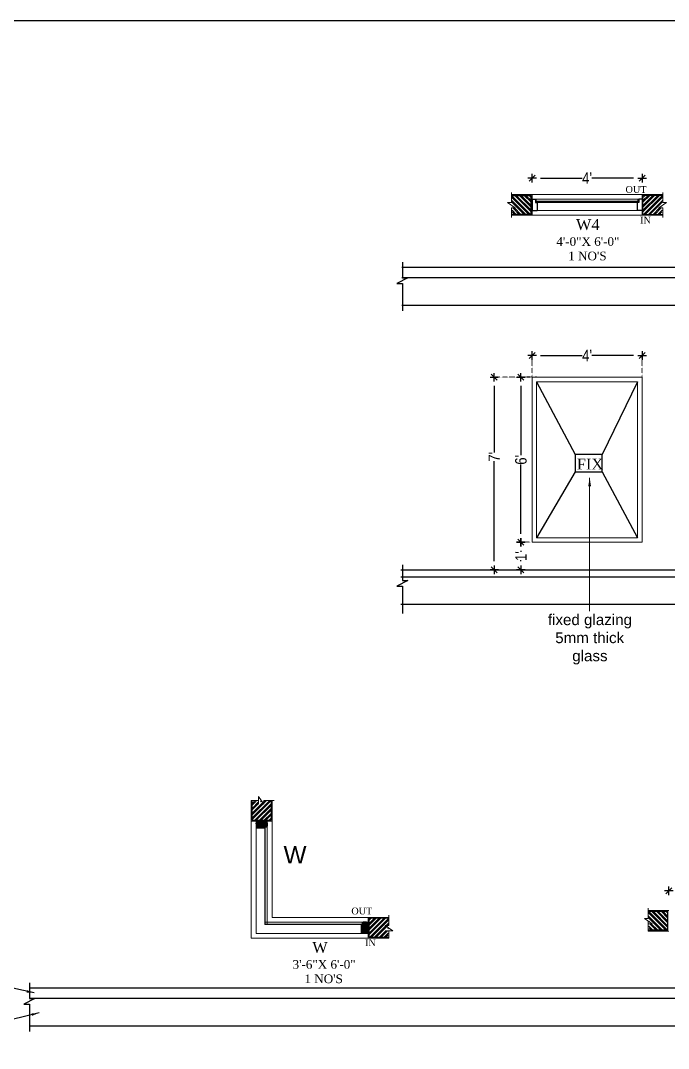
# Model space of a CAD drawing. Extents: x -454308 to 890911, y -14103 to 1343694.
# Drawn here: x 198896.4 to 199179.1, y 660585.9 to 661034.4 of the extents above; entities that cross this region are included whole.
import ezdxf
from ezdxf.lldxf.tags import DXFTag

# ---------------------------------------------------------------- set-up
doc = ezdxf.new("R2010")
doc.units = 0
doc.header["$MEASUREMENT"] = 0
doc.header["$PDMODE"] = 32
doc.linetypes.add('DOT2', pattern=[3.175, 0, -3.175])
for name, color, linetype, lineweight in [('A-Wall', 7, 'Continuous', 30), ('ar-DOOR-WOOD', 44, 'Continuous', 0), ('AR-TEXT', 163, 'Continuous', 9), ('dim.', 84, 'Continuous', 25), ('seal', 8, 'Continuous', 0), ('slab beam layout', 142, 'Continuous', 30), ('Text', 55, 'Continuous', 25), ('wall', 1, 'Continuous', 30), ('wall hatch', 253, 'Continuous', 13), ('windows', 255, 'Continuous', 0)]:
    doc.layers.add(name, color=color, linetype=linetype, lineweight=lineweight)
doc.styles.add('AA_03.50', font='ARIALN.TTF', dxfattribs={"height": 8})
doc.styles.add('AA_05.00', font='ARIALN.TTF', dxfattribs={"height": 5})
doc.styles.add('jag', font='arial.ttf')
doc.styles.get("Standard").update_dxf_attribs({"font": 'stylu.ttf', "height": 7})
tags = doc.linetypes.add('DASHED2', pattern=[0.375, 0.25, -0.125]).pattern_tags.tags
tags[6:7] = [DXFTag(74, 4), DXFTag(75, 0), DXFTag(340, '0'), DXFTag(46, 1.0), DXFTag(50, 0.0), DXFTag(44, 0.0), DXFTag(45, 0.0)]
tags[4:5] = [DXFTag(74, 4), DXFTag(75, 0), DXFTag(340, '0'), DXFTag(46, 1.0), DXFTag(50, 0.0), DXFTag(44, 0.0), DXFTag(45, 0.0)]
doc.dimstyles.new('AA_03.50', dxfattribs={"dimtxt": 9, "dimasz": 3.25, "dimexe": 1.75, "dimexo": 3.375, "dimgap": 0.09, "dimtad": 0, "dimdec": 0, "dimzin": 3, "dimdsep": 46, "dimlunit": 4, "dimtxsty": 'AA_03.50', "dimblk": 'DOTSMALL', "dimcen": 0.09, "dimclre": 7, "dimadec": 0, "dimazin": 0, "dimtfac": 1, "dimtdec": 0, "dimtofl": 0, "dimtmove": 0, "dimatfit": 3, "dimfxl": 1, "dimtolj": 1, "dimtzin": 0, "dimlwd": -1, "dimarcsym": 0})
doc.dimstyles.new('AA_05.00', dxfattribs={"dimtxt": 5, "dimasz": 3.75, "dimexe": 0.18, "dimexo": 0.0625, "dimgap": 0.09, "dimtad": 0, "dimdec": 1, "dimzin": 0, "dimdsep": 46, "dimlunit": 4, "dimtxsty": 'AA_05.00', "dimblk": 'DIM ARROW', "dimcen": 0.09, "dimclrd": 9, "dimclre": 256, "dimadec": 0, "dimazin": 0, "dimtfac": 1, "dimtdec": 1, "dimtofl": 0, "dimtmove": 0, "dimatfit": 3, "dimfxl": 1, "dimtolj": 1, "dimtzin": 0, "dimlwd": -1, "dimarcsym": 0})

# ---------------------------------------------------------------- blocks, each defined once
blk = doc.blocks.new('DIM ARROW')
at = {"color": 3, "ltscale": 0.1}
for p, q in [((-0.5, 0), (0.5, 0)), ((-0.35, -0.35), (0.35, 0.35)), ((0, 0.5), (0, -0.5))]:
    blk.add_line(p, q, dxfattribs=at)
blk = doc.blocks.new('*D306')
at = {"layer": 'DEFPOINTS', "color": 0, "lineweight": 30, "ltscale": 0.1, "transparency": 16777216}
for p in [(199179.27, 660654.66), (199251.26, 660654.66), (199251.26, 660654.66)]:
    blk.add_point(p, dxfattribs=at)
at = {"layer": 'dim.', "linetype": 'DOT2', "lineweight": -2, "ltscale": 0.1, "transparency": 16777216}
for p, q in [((199179.27, 660654.72), (199179.27, 660654.84)), ((199251.26, 660654.72), (199251.26, 660654.84))]:
    blk.add_line(p, q, dxfattribs=at)
at = {"layer": 'dim.', "color": 9, "ltscale": 0.1, "transparency": 16777216}
for p, q in [((199183.02, 660654.66), (199213.28, 660654.66)), ((199247.51, 660654.66), (199217.25, 660654.66))]:
    blk.add_line(p, q, dxfattribs=at)
at = {"layer": 'dim.', "color": 9, "ltscale": 0.1, "transparency": 16777216, "xscale": 3.75, "yscale": 3.75, "zscale": 3.75, "rotation": 180}
blk.add_blockref('DIM ARROW', (199179.27, 660654.66), dxfattribs=at)
at = {"layer": 'dim.', "color": 9, "ltscale": 0.1, "transparency": 16777216, "xscale": 3.75, "yscale": 3.75, "zscale": 3.75}
blk.add_blockref('DIM ARROW', (199251.26, 660654.66), dxfattribs=at)
at = {"layer": 'dim.', "color": 0, "ltscale": 0.1, "transparency": 16777216, "insert": (199215.27, 660654.66), "char_height": 5, "attachment_point": 5, "style": 'AA_05.00'}
blk.add_mtext("\\A1;6'", dxfattribs=at)
blk = doc.blocks.new('*D349')
at = {"layer": 'DEFPOINTS', "color": 0, "lineweight": 30, "ltscale": 0.1, "transparency": 16777216}
for p in [(199103.11, 660878.75), (199119.57, 660878.75), (199103.38, 660794.75)]:
    blk.add_point(p, dxfattribs=at)
at = {"layer": 'dim.', "linetype": 'DOT2', "lineweight": -2, "ltscale": 0.1, "transparency": 16777216}
for p, q in [((199119.51, 660878.75), (199102.93, 660878.75)), ((199103.31, 660794.75), (199102.93, 660794.75))]:
    blk.add_line(p, q, dxfattribs=at)
at = {"layer": 'dim.', "color": 9, "ltscale": 0.1, "transparency": 16777216}
for p, q in [((199103.11, 660875), (199103.11, 660846)), ((199103.11, 660798.5), (199103.11, 660842.09))]:
    blk.add_line(p, q, dxfattribs=at)
at = {"layer": 'dim.', "color": 9, "ltscale": 0.1, "transparency": 16777216, "xscale": 3.75, "yscale": 3.75, "zscale": 3.75}
for p, rotation in [((199103.11, 660878.75), 90), ((199103.11, 660794.75), 270)]:
    blk.add_blockref('DIM ARROW', p, dxfattribs=dict(at, rotation=rotation))
at = {"layer": 'dim.', "color": 0, "ltscale": 0.1, "transparency": 16777216, "insert": (199103.11, 660844.04), "char_height": 5, "attachment_point": 5, "rotation": 90, "style": 'AA_05.00'}
blk.add_mtext("\\A1;7'", dxfattribs=at)
blk = doc.blocks.new('*D350')
at = {"layer": 'DEFPOINTS', "color": 0, "lineweight": 30, "ltscale": 0.1, "transparency": 16777216}
for p in [(199119.57, 660965.7), (199167.57, 660965.7), (199167.57, 660965.7)]:
    blk.add_point(p, dxfattribs=at)
at = {"layer": 'dim.', "linetype": 'DOT2', "lineweight": -2, "ltscale": 0.1, "transparency": 16777216}
for p, q in [((199119.57, 660965.77), (199119.57, 660965.88)), ((199167.57, 660965.77), (199167.57, 660965.88))]:
    blk.add_line(p, q, dxfattribs=at)
at = {"layer": 'dim.', "color": 9, "ltscale": 0.1, "transparency": 16777216}
for p, q in [((199123.32, 660965.7), (199141.51, 660965.7)), ((199163.82, 660965.7), (199145.63, 660965.7))]:
    blk.add_line(p, q, dxfattribs=at)
at = {"layer": 'dim.', "color": 9, "ltscale": 0.1, "transparency": 16777216, "xscale": 3.75, "yscale": 3.75, "zscale": 3.75, "rotation": 180}
blk.add_blockref('DIM ARROW', (199119.57, 660965.7), dxfattribs=at)
at = {"layer": 'dim.', "color": 9, "ltscale": 0.1, "transparency": 16777216, "xscale": 3.75, "yscale": 3.75, "zscale": 3.75}
blk.add_blockref('DIM ARROW', (199167.57, 660965.7), dxfattribs=at)
at = {"layer": 'dim.', "color": 0, "ltscale": 0.1, "transparency": 16777216, "insert": (199143.57, 660965.7), "char_height": 5, "attachment_point": 5, "style": 'AA_05.00'}
blk.add_mtext("\\A1;4'", dxfattribs=at)
blk = doc.blocks.new('*D351')
at = {"layer": 'DEFPOINTS', "color": 0, "lineweight": 30, "ltscale": 0.1, "transparency": 16777216}
for p in [(199114.73, 660806.75), (199114.73, 660806.75), (199112.41, 660794.75)]:
    blk.add_point(p, dxfattribs=at)
at = {"layer": 'dim.', "linetype": 'DOT2', "lineweight": -2, "ltscale": 0.1, "transparency": 16777216}
for p, q in [((199114.67, 660806.75), (199114.55, 660806.75)), ((199112.47, 660794.75), (199114.91, 660794.75))]:
    blk.add_line(p, q, dxfattribs=at)
at = {"layer": 'dim.', "color": 9, "ltscale": 0.1, "transparency": 16777216}
for p, q in [((199114.73, 660803), (199114.73, 660802.54)), ((199114.73, 660798.5), (199114.73, 660798.97))]:
    blk.add_line(p, q, dxfattribs=at)
at = {"layer": 'dim.', "color": 9, "ltscale": 0.1, "transparency": 16777216, "xscale": 3.75, "yscale": 3.75, "zscale": 3.75}
for p, rotation in [((199114.73, 660806.75), 90), ((199114.73, 660794.75), 270)]:
    blk.add_blockref('DIM ARROW', p, dxfattribs=dict(at, rotation=rotation))
at = {"layer": 'dim.', "color": 0, "ltscale": 0.1, "transparency": 16777216, "insert": (199114.73, 660800.75), "char_height": 5, "attachment_point": 5, "rotation": 90, "style": 'AA_05.00'}
blk.add_mtext("\\A1;1'", dxfattribs=at)
blk = doc.blocks.new('*D352')
at = {"layer": 'DEFPOINTS', "color": 0, "lineweight": 30, "ltscale": 0.1, "transparency": 16777216}
for p in [(199114.73, 660878.75), (199121.57, 660878.75), (199119.57, 660806.75)]:
    blk.add_point(p, dxfattribs=at)
at = {"layer": 'dim.', "linetype": 'DOT2', "lineweight": -2, "ltscale": 0.1, "transparency": 16777216}
for p, q in [((199121.51, 660878.75), (199114.55, 660878.75)), ((199119.51, 660806.75), (199114.55, 660806.75))]:
    blk.add_line(p, q, dxfattribs=at)
at = {"layer": 'dim.', "color": 9, "ltscale": 0.1, "transparency": 16777216}
for p, q in [((199114.73, 660875), (199114.73, 660844.74)), ((199114.73, 660810.5), (199114.73, 660840.77))]:
    blk.add_line(p, q, dxfattribs=at)
at = {"layer": 'dim.', "color": 9, "ltscale": 0.1, "transparency": 16777216, "xscale": 3.75, "yscale": 3.75, "zscale": 3.75}
for p, rotation in [((199114.73, 660878.75), 90), ((199114.73, 660806.75), 270)]:
    blk.add_blockref('DIM ARROW', p, dxfattribs=dict(at, rotation=rotation))
at = {"layer": 'dim.', "color": 0, "ltscale": 0.1, "transparency": 16777216, "insert": (199114.73, 660842.75), "char_height": 5, "attachment_point": 5, "rotation": 90, "style": 'AA_05.00'}
blk.add_mtext("\\A1;6'", dxfattribs=at)
blk = doc.blocks.new('*D353')
at = {"layer": 'DEFPOINTS', "color": 0, "lineweight": 30, "ltscale": 0.1, "transparency": 16777216}
for p in [(199167.57, 660888.27), (199119.57, 660878.75), (199167.57, 660878.75)]:
    blk.add_point(p, dxfattribs=at)
at = {"layer": 'dim.', "linetype": 'DOT2', "lineweight": -2, "ltscale": 0.1, "transparency": 16777216}
for p, q in [((199119.57, 660878.82), (199119.57, 660888.45)), ((199167.57, 660878.82), (199167.57, 660888.45))]:
    blk.add_line(p, q, dxfattribs=at)
at = {"layer": 'dim.', "color": 9, "ltscale": 0.1, "transparency": 16777216}
for p, q in [((199123.32, 660888.27), (199141.51, 660888.27)), ((199163.82, 660888.27), (199145.63, 660888.27))]:
    blk.add_line(p, q, dxfattribs=at)
at = {"layer": 'dim.', "color": 9, "ltscale": 0.1, "transparency": 16777216, "xscale": 3.75, "yscale": 3.75, "zscale": 3.75, "rotation": 180}
blk.add_blockref('DIM ARROW', (199119.57, 660888.27), dxfattribs=at)
at = {"layer": 'dim.', "color": 9, "ltscale": 0.1, "transparency": 16777216, "xscale": 3.75, "yscale": 3.75, "zscale": 3.75}
blk.add_blockref('DIM ARROW', (199167.57, 660888.27), dxfattribs=at)
at = {"layer": 'dim.', "color": 0, "ltscale": 0.1, "transparency": 16777216, "insert": (199143.57, 660888.27), "char_height": 5, "attachment_point": 5, "style": 'AA_05.00'}
blk.add_mtext("\\A1;4'", dxfattribs=at)
blk = doc.blocks.new('_DotSmall')
at = {"color": 0, "linetype": 'ByBlock', "const_width": 0.5}
blk.add_lwpolyline([(-0.0625, 0, 1), (0.0625, 0, 1)], format="xyb", close=True, dxfattribs=at)

msp = doc.modelspace()

# ---------------------------------------------------------------- hatches: boundary and pattern name
at = {"layer": 'ar-DOOR-WOOD'}
h = msp.add_hatch(dxfattribs=at)
h.set_pattern_fill('ANSI35', color=256, scale=1.968504, angle=90, style=0)
h.set_pattern_definition([(225, (-465785.7398, 468647.58644), (-0.34798562066, 0.34798562066), []), (225, (-465785.7398, 468647.23845), (-0.34798562066, 0.34798562066), [0.6151574803, -0.12303149606, 0, -0.12303149606])])
h.paths.add_polyline_path([(199004.077, 660682.884), (199004.077, 660685.088), (198999.156, 660685.088), (198999.156, 660682.136), (199002.699, 660682.136), (199002.699, 660682.884)])
h = msp.add_hatch(dxfattribs=at)
h.set_pattern_fill('ANSI35', color=256, scale=1.968504, angle=180, style=0)
h.set_pattern_definition([(225, (7010.64234, -4148.7957), (0.34798562066, -0.34798562066), []), (225, (7010.29436, -4148.7957), (0.34798562066, -0.34798562066), [0.6151574803, -0.12303149606, 0, -0.12303149606])])
h.paths.add_polyline_path([(199045.94, 660641.021), (199048.144, 660641.021), (199048.144, 660636.1), (199045.192, 660636.1), (199045.192, 660639.643), (199045.94, 660639.643)])
at = {"layer": 'wall hatch'}
h = msp.add_hatch(dxfattribs=at)
h.set_pattern_fill('ANSI32', color=256, scale=3.937008, style=0)
h.set_pattern_definition([(135, (423989.5396, 665140.0654), (1.043956862, 1.043956862), []), (135, (423988.8436, 665140.0654), (1.043956862, 1.043956862), [])])
h.paths.add_polyline_path([(199112.255, 660952.694), (199110.803, 660953.692), (199110.647, 660958.138), (199119.178, 660958.138), (199119.178, 660949.87), (199110.937, 660949.87), (199110.838, 660952.694), (199111.36, 660952.694)])
h = msp.add_hatch(dxfattribs=at)
h.set_pattern_fill('ANSI32', color=256, scale=3.937008, style=0)
h.set_pattern_definition([(45, (-25702.3993, 665140.0654), (-1.043956862, 1.043956862), []), (45, (-25701.7034, 665140.0654), (-1.043956862, 1.043956862), [])])
h.paths.add_polyline_path([(199174.885, 660952.694), (199176.337, 660953.692), (199176.494, 660958.138), (199167.962, 660958.138), (199167.962, 660949.87), (199176.203, 660949.87), (199176.302, 660952.694), (199175.78, 660952.694)])
h = msp.add_hatch(dxfattribs=at)
h.set_pattern_fill('ANSI32', color=256, scale=3.937008, angle=-90, style=0)
h.set_pattern_definition([(45, (203187.6784, 435815.1208), (1.043956862, -1.043956862), []), (45, (203187.6784, 435815.8168), (1.043956862, -1.043956862), [])])
h.paths.add_polyline_path([(199000.307, 660692.406), (199001.305, 660693.858), (199005.751, 660694.014), (199005.751, 660685.482), (198997.483, 660685.482), (198997.483, 660693.723), (199000.307, 660693.823), (199000.307, 660693.3)])
h = msp.add_hatch(dxfattribs=at)
h.set_pattern_fill('ANSI32', color=256, scale=3.937008, style=0)
h.set_pattern_definition([(135, (424049.2351, 664827.6745), (1.043956862, 1.043956862), []), (135, (424048.5391, 664827.6745), (1.043956862, 1.043956862), [])])
h.paths.add_polyline_path([(199171.95, 660640.303), (199170.498, 660641.301), (199170.342, 660645.747), (199178.874, 660645.747), (199178.874, 660637.479), (199170.633, 660637.479), (199170.533, 660640.303), (199171.056, 660640.303)])
h = msp.add_hatch(dxfattribs=at)
h.set_pattern_fill('ANSI32', color=256, scale=3.937008, style=0)
h.set_pattern_definition([(45, (-25821.8233, 664824.6225), (-1.043956862, 1.043956862), []), (45, (-25821.1273, 664824.6225), (-1.043956862, 1.043956862), [])])
h.paths.add_polyline_path([(199055.461, 660637.251), (199056.913, 660638.249), (199057.07, 660642.695), (199048.538, 660642.695), (199048.538, 660634.427), (199056.779, 660634.427), (199056.878, 660637.251), (199056.356, 660637.251)])

# ---------------------------------------------------------------- linework, layer by layer
at = {"layer": 'A-Wall'}
msp.add_lwpolyline([(198263.796, 661034.439), (199886.687, 661034.439), (199886.687, 660360.657), (198263.796, 660360.657)], close=True, dxfattribs=at)
at = {"layer": 'ar-DOOR-WOOD', "color": 4}
for p, q in [((199121.029, 660955.362), (199166.112, 660955.362)), ((199121.436, 660955.598), (199166.112, 660955.598)), ((199002.975, 660682.884), (199002.975, 660639.919)), ((199003.211, 660682.884), (199003.211, 660639.919)), ((199002.975, 660639.919), (199045.94, 660639.919)), ((199003.211, 660640.155), (199045.94, 660640.155))]:
    msp.add_line(p, q, dxfattribs=at)
at = {"layer": 'ar-DOOR-WOOD'}
for p, q in [((199121.436, 660956.464), (199166.84, 660956.464)), ((199165.364, 660955.086), (199121.777, 660955.086)), ((199121.777, 660951.543), (199165.364, 660951.543)), ((198999.156, 660636.1), (198999.156, 660682.136)), ((199004.077, 660641.021), (199004.077, 660682.884)), ((199003.211, 660641.021), (199047.396, 660641.021)), ((198999.156, 660636.1), (199045.192, 660636.1))]:
    msp.add_line(p, q, dxfattribs=at)
at = {"layer": 'seal', "lineweight": 25, "ltscale": 0.005}
for p, q in [((199062.802, 660926.753), (199573.462, 660926.753)), ((199062.802, 660922.253), (199573.462, 660922.253)), ((199062.802, 660910.253), (199573.462, 660910.253)), ((199062.35, 660794.753), (199600.402, 660794.753)), ((198900.281, 660612.274), (199615.162, 660612.274)), ((198900.281, 660607.774), (199615.162, 660607.774)), ((198900.281, 660595.774), (199615.162, 660595.774))]:
    msp.add_line(p, q, dxfattribs=at)
at = {"layer": 'seal', "lineweight": 5}
for p, q in [((198997.089, 660685.088), (198997.089, 660634.033)), ((199006.144, 660685.088), (199006.144, 660643.088)), ((199006.144, 660643.088), (199048.144, 660643.088)), ((198997.089, 660634.033), (199048.144, 660634.033))]:
    msp.add_line(p, q, dxfattribs=at)
at = {"layer": 'slab beam layout', "lineweight": 25, "ltscale": 0.005}
msp.add_line((199062.35, 660791.753), (199600.402, 660791.753), dxfattribs=at)
at = {"layer": 'Text', "linetype": 'DASHED2', "lineweight": -2, "ltscale": 5}
for p, q in [((199121.572, 660876.753), (199138.43, 660845.032)), ((199165.568, 660876.753), (199150.127, 660845.032)), ((199138.43, 660837.498), (199121.572, 660808.753)), ((199150.127, 660837.498), (199165.568, 660808.753))]:
    msp.add_line(p, q, dxfattribs=at)
msp.add_lwpolyline([(199150.127, 660845.032), (199138.43, 660845.032), (199138.43, 660837.498), (199150.127, 660837.498)], close=True, dxfattribs=at)
at = {"layer": 'wall', "lineweight": 5}
for p, q in [((199110.576, 660959.435), (199110.576, 660955.001)), ((199110.576, 660958.531), (199119.572, 660958.531)), ((199119.572, 660958.531), (199167.568, 660958.531)), ((199119.572, 660958.531), (199119.572, 660949.476)), ((199176.564, 660958.531), (199167.568, 660958.531)), ((199167.568, 660958.531), (199167.568, 660949.476)), ((199176.564, 660959.435), (199176.564, 660955.001)), ((199110.576, 660955.001), (199108.897, 660955.001)), ((199108.897, 660955.001), (199112.255, 660952.694)), ((199178.243, 660955.001), (199174.885, 660952.694)), ((199176.564, 660955.001), (199178.243, 660955.001)), ((199110.576, 660952.694), (199110.576, 660948.47)), ((199112.255, 660952.694), (199110.576, 660952.694)), ((199119.572, 660949.476), (199110.576, 660949.476)), ((199119.572, 660949.476), (199167.568, 660949.476)), ((199167.568, 660949.476), (199176.564, 660949.476)), ((199174.885, 660952.694), (199176.564, 660952.694)), ((199176.564, 660952.694), (199176.564, 660948.47)), ((198997.089, 660685.088), (198997.089, 660694.084)), ((199000.307, 660694.084), (198997.089, 660694.084)), ((199000.307, 660695.763), (199000.307, 660694.084)), ((199002.614, 660692.406), (199000.307, 660695.763)), ((199000.307, 660692.406), (199000.307, 660694.084)), ((199007.048, 660694.084), (199002.614, 660694.084)), ((199002.614, 660694.084), (199002.614, 660692.406)), ((199006.144, 660694.084), (199006.144, 660685.088)), ((199006.144, 660685.088), (198997.089, 660685.088)), ((199006.144, 660685.088), (198997.089, 660685.088)), ((199057.14, 660643.992), (199057.14, 660639.558)), ((199170.271, 660647.044), (199170.271, 660642.61)), ((199170.271, 660646.14), (199179.268, 660646.14)), ((199057.14, 660643.088), (199048.144, 660643.088)), ((199048.144, 660643.088), (199048.144, 660634.033)), ((199048.144, 660643.088), (199048.144, 660634.033)), ((199057.14, 660639.558), (199055.461, 660639.558)), ((199055.461, 660639.558), (199058.819, 660637.251)), ((199170.271, 660642.61), (199168.593, 660642.61)), ((199168.593, 660642.61), (199171.95, 660640.303)), ((199170.271, 660641.31), (199170.271, 660637.085)), ((199171.95, 660640.303), (199170.271, 660640.303)), ((199055.461, 660637.251), (199057.14, 660637.251)), ((199057.14, 660637.251), (199057.14, 660634.033)), ((199058.819, 660637.251), (199057.14, 660637.251)), ((199179.268, 660637.085), (199170.271, 660637.085)), ((199048.144, 660634.033), (199057.14, 660634.033))]:
    msp.add_line(p, q, dxfattribs=at)
at = {"layer": 'wall'}
for p, q in [((199110.576, 660958.138), (199119.178, 660958.138)), ((199119.178, 660949.87), (199119.178, 660958.138)), ((199176.564, 660958.138), (199167.962, 660958.138)), ((199167.962, 660949.87), (199167.962, 660958.138)), ((199119.572, 660956.464), (199119.572, 660951.543)), ((199119.572, 660956.464), (199121.029, 660956.464)), ((199119.572, 660956.464), (199119.572, 660951.543)), ((199121.029, 660956.464), (199121.029, 660955.086)), ((199121.029, 660955.086), (199121.777, 660955.086)), ((199121.777, 660955.086), (199121.777, 660951.543)), ((199165.364, 660955.086), (199165.364, 660951.543)), ((199166.112, 660955.086), (199165.364, 660955.086)), ((199167.568, 660956.464), (199166.112, 660956.464)), ((199166.112, 660956.464), (199166.112, 660955.086)), ((199167.568, 660956.464), (199167.568, 660951.543)), ((199167.568, 660956.464), (199167.568, 660951.543)), ((199119.178, 660949.87), (199110.576, 660949.87)), ((199119.572, 660951.543), (199121.777, 660951.543)), ((199167.568, 660951.543), (199165.364, 660951.543)), ((199167.962, 660949.87), (199176.564, 660949.87)), ((198997.483, 660685.482), (198997.483, 660694.084)), ((199005.751, 660694.084), (199005.751, 660685.482)), ((198997.483, 660685.482), (199005.751, 660685.482)), ((199002.699, 660685.088), (199000.534, 660685.088)), ((199004.077, 660684.34), (199004.077, 660682.884)), ((199170.271, 660645.747), (199178.874, 660645.747)), ((199178.874, 660637.479), (199178.874, 660645.747)), ((199047.396, 660641.021), (199045.94, 660641.021)), ((199048.144, 660639.643), (199048.144, 660637.478)), ((199057.14, 660642.695), (199048.538, 660642.695)), ((199048.538, 660634.427), (199048.538, 660642.695)), ((199048.538, 660634.427), (199057.14, 660634.427)), ((199178.874, 660637.479), (199170.271, 660637.479))]:
    msp.add_line(p, q, dxfattribs=at)
at = {"layer": 'wall', "lineweight": 25, "ltscale": 0.005}
msp.add_line((199062.35, 660779.753), (199600.402, 660779.753), dxfattribs=at)
at = {"layer": 'wall', "lineweight": 5}
for points in [[(199121.147, 660956.464), (199121.436, 660956.464), (199121.436, 660955.598), (199121.147, 660955.598)], [(199165.993, 660956.464), (199165.704, 660956.464), (199165.704, 660955.598), (199165.993, 660955.598)], [(199004.077, 660682.766), (199004.077, 660682.476), (199003.211, 660682.476), (199003.211, 660682.766)], [(199004.077, 660641.021), (199003.211, 660641.021), (199003.211, 660640.155), (199004.077, 660640.155)], [(199045.821, 660641.021), (199045.532, 660641.021), (199045.532, 660640.155), (199045.821, 660640.155)]]:
    msp.add_lwpolyline(points, close=True, dxfattribs=at)
at = {"layer": 'wall', "lineweight": 25, "ltscale": 0.005}
for points in [[(199062.998, 660928.96), (199062.998, 660922.103), (199065.345, 660922.103), (199060.65, 660919.627), (199062.998, 660919.627), (199062.998, 660907.736)], [(199062.998, 660796.96), (199062.998, 660790.103), (199065.345, 660790.103), (199060.65, 660787.627), (199062.998, 660787.627), (199062.998, 660775.736)], [(198900.281, 660614.481), (198900.281, 660607.624), (198902.628, 660607.624), (198897.934, 660605.148), (198900.281, 660605.148), (198900.281, 660593.257)]]:
    msp.add_lwpolyline(points, dxfattribs=at)
at = {"layer": 'wall'}
for points in [[(199004.077, 660682.884), (199004.077, 660685.088), (198999.156, 660685.088), (198999.156, 660682.136), (199002.699, 660682.136), (199002.699, 660682.884), (199004.077, 660682.884)], [(199045.94, 660641.021), (199048.144, 660641.021), (199048.144, 660636.1), (199045.192, 660636.1), (199045.192, 660639.643), (199045.94, 660639.643), (199045.94, 660641.021)]]:
    msp.add_lwpolyline(points, dxfattribs=at)
at = {"layer": 'windows'}
for p, q in [((199119.572, 660878.753), (199167.568, 660878.753)), ((199119.572, 660878.753), (199119.572, 660806.753)), ((199121.572, 660876.753), (199165.568, 660876.753)), ((199121.572, 660876.753), (199121.572, 660808.753)), ((199165.568, 660876.753), (199165.568, 660808.753)), ((199167.568, 660878.753), (199167.568, 660806.753)), ((199167.568, 660806.753), (199119.572, 660806.753)), ((199165.568, 660808.753), (199121.572, 660808.753))]:
    msp.add_line(p, q, dxfattribs=at)

# ---------------------------------------------------------------- texts
at = {"layer": 'AR-TEXT', "char_height": 4.72441, "attachment_point": 1}
for s, insert, width in [('\\pi9.9652;{\\fTimes New Roman|b0|i0|c0|p18;W4\\P\\pi1.382;\\H0.8x;4\'-0"X 6\'-0"\\P\\pi6.5608;1 NO\'S}', (199128.795, 660947.776, -19463.007), 50.7783), ('\\pi3.8013;{\\fArial|b0|i0|c0|p34;fixed glazing \\P\\pi7.0094;5mm thick \\P\\pi14.425;glass}', (199122.682, 660775.336), 43.78976), ('\\pi9.9652;{\\fTimes New Roman|b0|i0|c0|p18;W\\P\\pi1.382;\\H0.8x;3\'-6"X 6\'-0"\\P\\pi6.5608;1 NO\'S}', (199013.739, 660632.321, -19463.007), 33.9588)]:
    msp.add_mtext(s, dxfattribs=dict(at, insert=insert, width=width))
at = {"layer": 'Text', "char_height": 5.90551, "width": 1.43341, "attachment_point": 3}
for s, insert in [('{\\fTimes New Roman|b0|i0|c0|p18;\\H0.5x;OUT}', (199169.516, 660962.206)), ('{\\fTimes New Roman|b0|i0|c0|p18;\\H0.5x;IN}', (199171.422, 660948.8)), ('{\\fTimes New Roman|b0|i0|c0|p18;\\H0.5x;OUT}', (199049.903, 660647.327)), ('{\\fTimes New Roman|b0|i0|c0|p18;\\H0.5x;IN}', (199051.434, 660633.47))]:
    msp.add_mtext(s, dxfattribs=dict(at, insert=insert))
at = {"layer": 'Text', "ltscale": 5, "insert": (199139.106, 660838.528), "char_height": 4.73426, "width": 5.48709, "attachment_point": 7}
msp.add_mtext('\\A1;{\\fTimes New Roman|b0|i0|c0|p18;FIX}', dxfattribs=at)
at = {"layer": 'Text', "insert": (199011.197, 660674.167), "char_height": 7.57161, "width": 212.54385, "attachment_point": 1, "style": 'jag'}
msp.add_mtext('W{\\H0.8193x; }^I', dxfattribs=at)

# ---------------------------------------------------------------- dimensions: what is measured, and where the dimension line sits
at = {"layer": 'dim.', "ltscale": 0.1}
for base, p1, p2, picture, middle in [((199167.568, 660965.704), (199119.572, 660965.704), (199167.568, 660965.704), '*D350', (199143.57, 660965.704)), ((199167.568, 660888.274), (199119.572, 660878.753), (199167.568, 660878.753), '*D353', (199143.57, 660888.274)), ((199251.264, 660654.66), (199179.268, 660654.66), (199251.264, 660654.66), '*D306', (199215.266, 660654.66))]:
    dim = msp.add_linear_dim(base=base, p1=p1, p2=p2, dimstyle='AA_05.00', dxfattribs=at)
    dim.commit()
    dim.dimension.update_dxf_attribs({"geometry": picture, "text_midpoint": middle})
dim = msp.add_linear_dim(base=(199103.106, 660878.753), p1=(199103.376, 660794.753), p2=(199119.572, 660878.753), angle=90, dimstyle='AA_05.00', dxfattribs=at)
dim.commit()
dim.dimension.update_dxf_attribs({"geometry": '*D349', "text_midpoint": (199103.106, 660844.044), "dimtype": 160})
for base, p1, p2, picture, middle in [((199114.73, 660878.753), (199119.572, 660806.753), (199121.572, 660878.753), '*D352', (199114.73, 660842.753)), ((199114.73, 660806.753), (199112.408, 660794.753), (199114.73, 660806.753), '*D351', (199114.73, 660800.753))]:
    dim = msp.add_linear_dim(base=base, p1=p1, p2=p2, angle=90, dimstyle='AA_05.00', dxfattribs=at)
    dim.commit()
    dim.dimension.update_dxf_attribs({"geometry": picture, "text_midpoint": middle})

# ---------------------------------------------------------------- leaders
at = {"lineweight": 30}
for points in [[(198902.331, 660610.105), (198888.373, 660613.187)], [(198904.513, 660601.394), (198874.565, 660594.046)]]:
    msp.add_leader(points, dimstyle='AA_03.50', override={"dimtxt": 8, "dimgap": 0.09, "dimtad": 0, "dimdec": 1, "dimtdec": 1, "dimfxl": 0.1}, dxfattribs=at)
at = {"layer": 'windows', "linetype": 'DASHED2', "lineweight": -2, "ltscale": 5}
msp.add_leader([(199144.707, 660834.926), (199144.707, 660776.69)], dimstyle='AA_05.00', dxfattribs=at)

doc.saveas('drawing.dxf')
